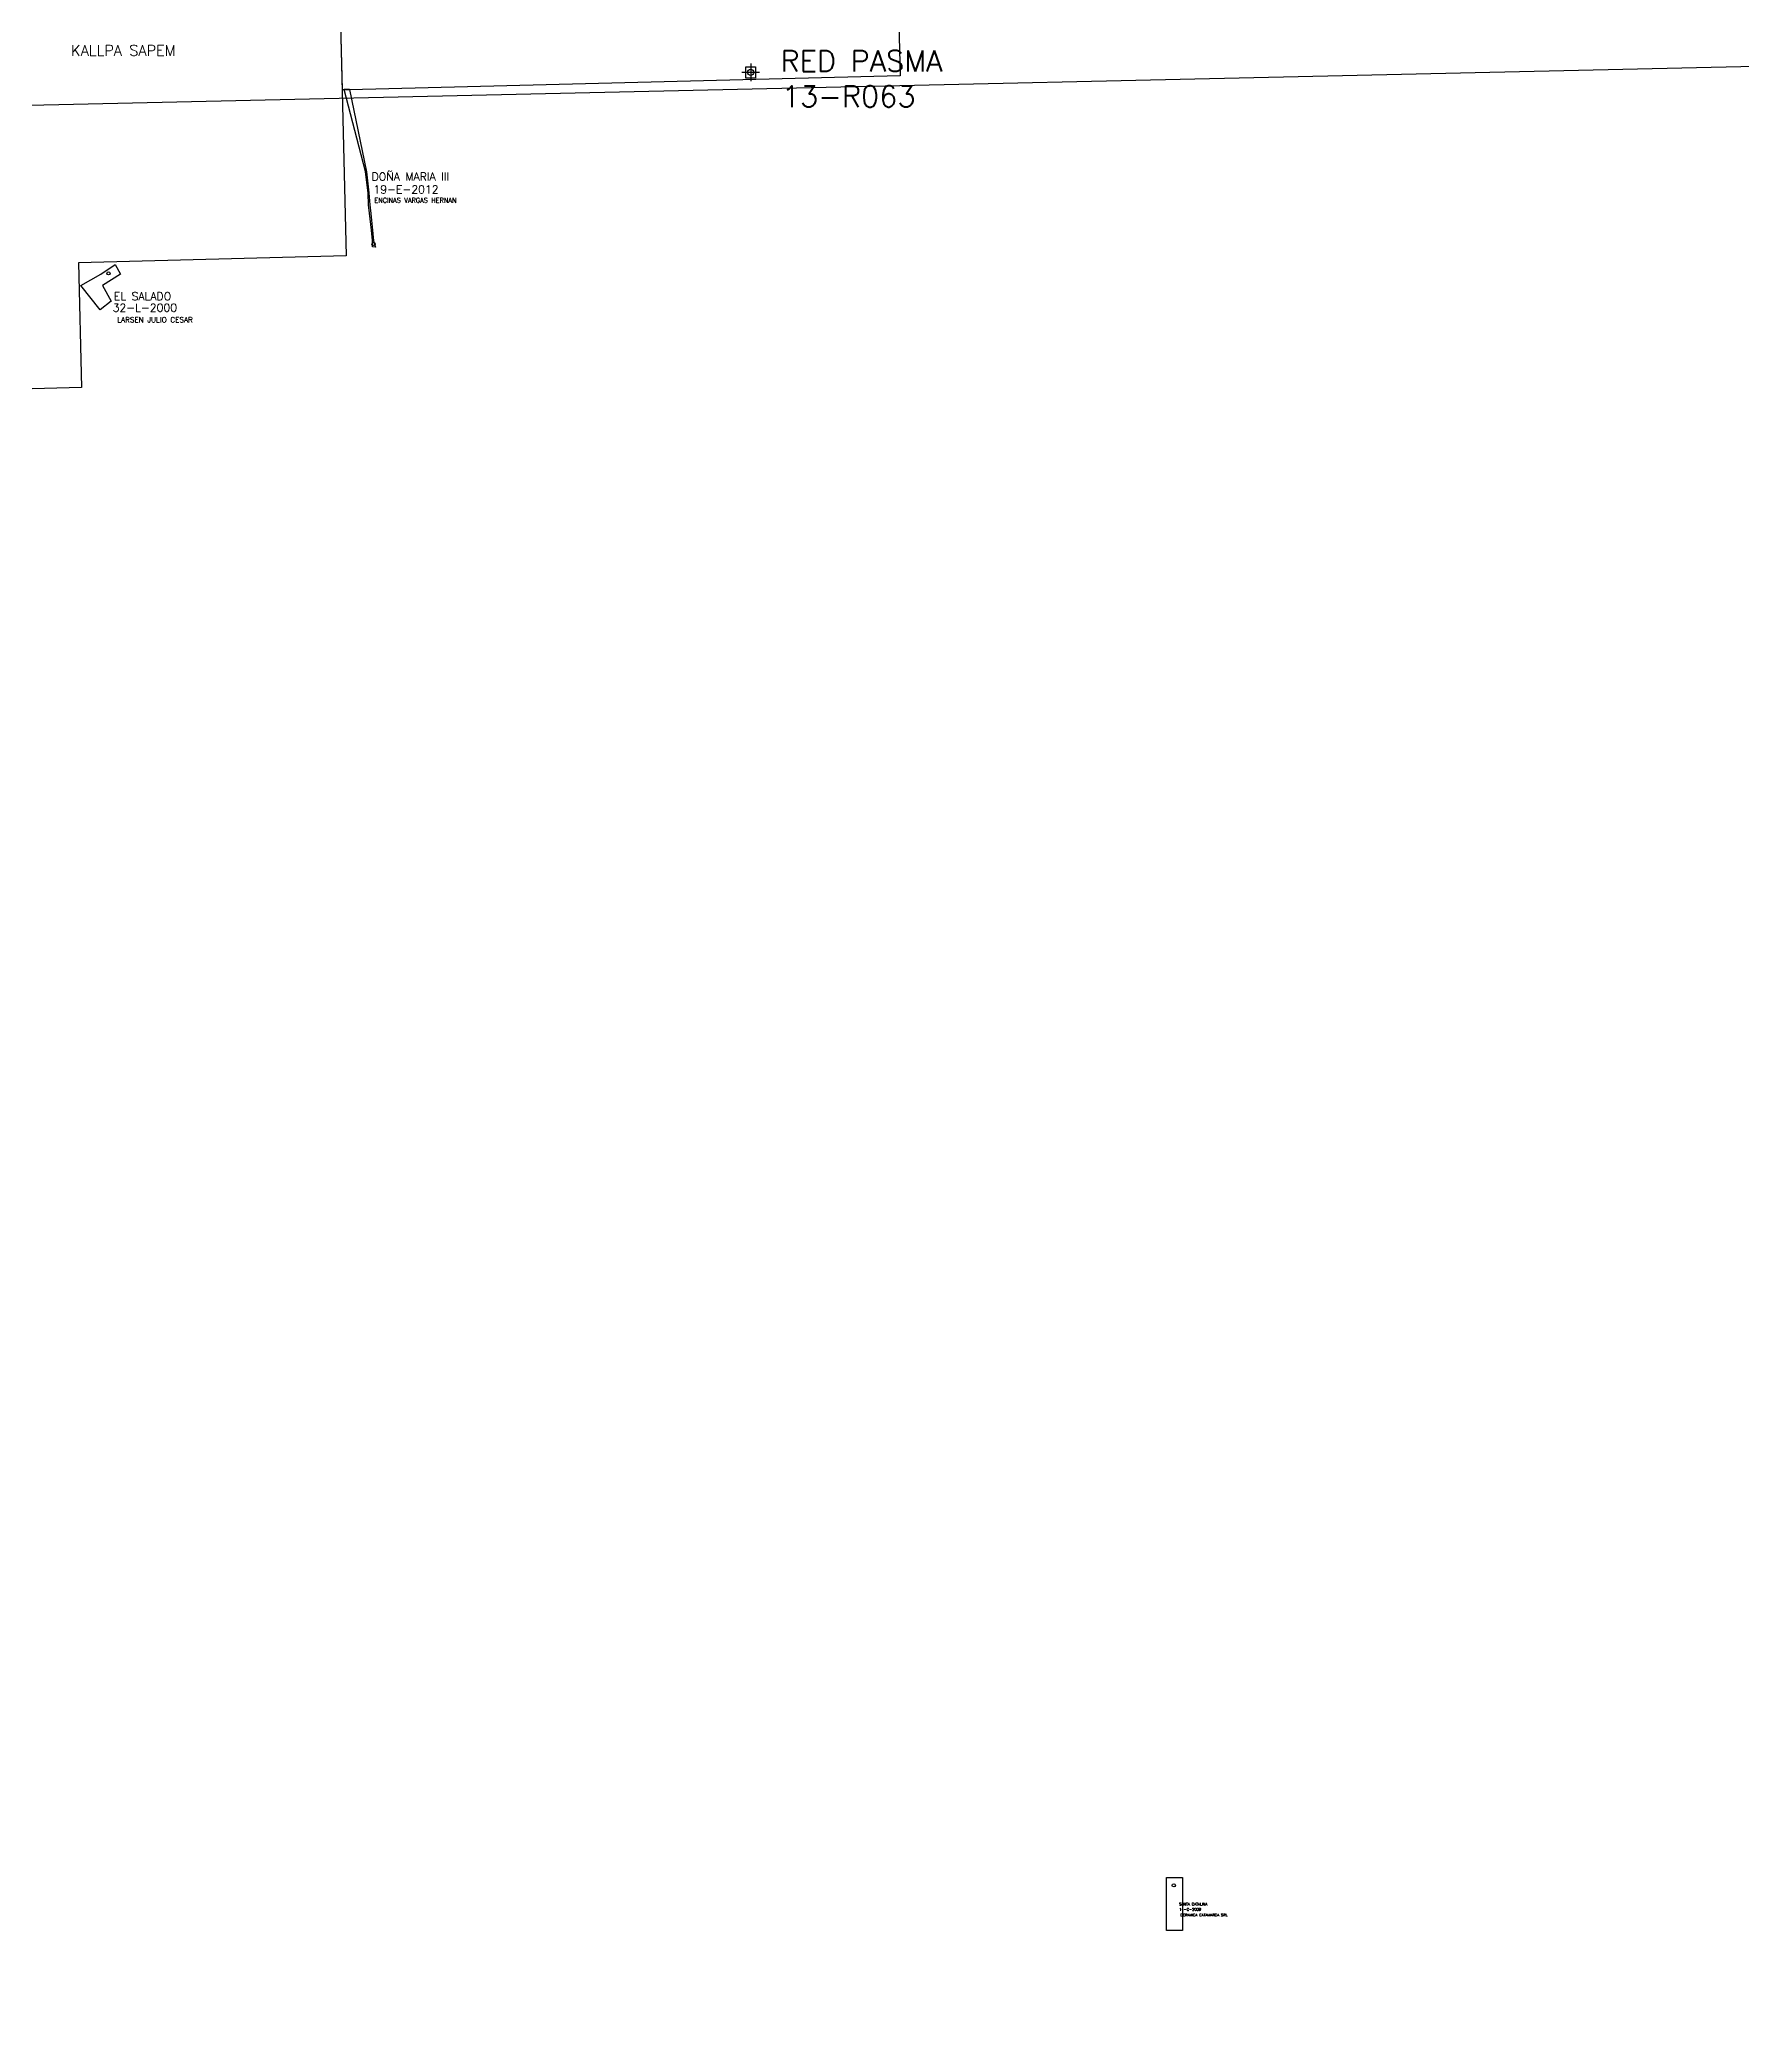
# Model space of a CAD drawing. Header units: metres. Extents: x -4406421 to 6012633, y 6449185 to 13337258.
# Drawn here: x 3438497 to 3470564, y 6749711 to 6787260 of the extents above; entities that cross this region are included whole.
import ezdxf

# ---------------------------------------------------------------- set-up
doc = ezdxf.new("R2010")
doc.units = ezdxf.units.M
doc.header["$LTSCALE"] = 20
doc.header["$MEASUREMENT"] = 0
for name, color, linetype in [('CANTERAS', 6, 'CONTINUOUS'), ('CATEOS', 7, 'CONTINUOUS'), ('P.A.S.M.A puntos', 241, 'CONTINUOUS'), ('ZONAS', 5, 'CONTINUOUS')]:
    doc.layers.add(name, color=color, linetype=linetype)
doc.layers.add('TITULARES', color=7, linetype='CONTINUOUS', true_color=0x04fbc6)
doc.styles.add('ROMANS', font='romans.shx', dxfattribs={"oblique": 1.17516e-08, "height": 3})

msp = doc.modelspace()

# ---------------------------------------------------------------- linework, layer by layer
at = {"layer": 'CANTERAS', "ltscale": 100}
for points in [[(3444826, 6783352), (3444766, 6783358), (3444766, 6783478), (3444748, 6783675), (3444712, 6783995), (3444692, 6784152), (3444683, 6784370), (3444635, 6784777), (3444233, 6786327), (3444333, 6786327), (3444657, 6784774), (3444696, 6784374), (3444716, 6784149), (3444736, 6783986), (3444770, 6783672), (3444787, 6783472)], [(3439675, 6782632), (3439840, 6782335), (3439637, 6782171), (3439272, 6782628), (3439649, 6782843), (3439916, 6783027), (3440019, 6782841)], [(3460035, 6752625), (3460035, 6751625), (3459735, 6751625), (3459735, 6752625)]]:
    msp.add_lwpolyline(points, close=True, dxfattribs=at)
for centre in [(3444787, 6783412), (3439791, 6782858), (3459870, 6752477)]:
    msp.add_circle(centre, 30, dxfattribs=at)
at = {"layer": 'CATEOS', "ltscale": 100}
for points in [[(3443965, 6795668), (3454477, 6795934), (3454715, 6786583), (3444335, 6786318), (3444333, 6786327), (3444233, 6786327), (3444236, 6786316), (3444203, 6786315)], [(3434251, 6788234), (3434748, 6788248), (3434734, 6789375), (3439223, 6789204), (3439126, 6794396), (3443994, 6794527), (3444273, 6783191), (3439223, 6783060), (3439284, 6780705), (3435560, 6780607), (3435556, 6780727), (3434871, 6780710), (3434861, 6781091), (3434432, 6781080)]]:
    msp.add_lwpolyline(points, close=True, dxfattribs=at)
at = {"layer": 'P.A.S.M.A puntos', "ltscale": 100}
for p, q in [((3452064, 6786647), (3451727, 6786647)), ((3452064, 6786647), (3451727, 6786647)), ((3451896, 6786815), (3451896, 6786478)), ((3451896, 6786815), (3451896, 6786478))]:
    msp.add_line(p, q, dxfattribs=at)
msp.add_lwpolyline([(3451803, 6786753), (3451989, 6786753), (3451989, 6786540), (3451803, 6786540)], close=True, dxfattribs=at)
msp.add_lwpolyline([(3451803, 6786753), (3451989, 6786753), (3451989, 6786540), (3451803, 6786540)], close=True, dxfattribs=at)
msp.add_circle((3451896, 6786647), 60, dxfattribs=at)
msp.add_circle((3451896, 6786647), 60, dxfattribs=at)
at = {"layer": 'ZONAS', "ltscale": 100}
msp.add_lwpolyline([(3481193, 6671007), (3401307, 6668733), (3400799, 6688144), (3410122, 6740487), (3436066, 6785981), (3478901, 6786947), (3505263, 6772854), (3479600, 6731171)], close=True, dxfattribs=at)

# ---------------------------------------------------------------- texts
at = {"layer": 'CANTERAS', "linetype": 'Continuous', "style": 'ROMANS'}
for s, p in [('DOÑA MARIA III', (3444750, 6784607)), ('19-E-2012', (3444785, 6784366)), ('EL SALADO', (3439892, 6782352)), ('32-L-2000', (3439869, 6782136))]:
    msp.add_text(s, height=150, dxfattribs=at).set_placement(p)
at = {"layer": 'CANTERAS', "color": 6, "style": 'ROMANS'}
for s, p in [('SANTA CATALINA', (3459972, 6752099)), ('14-C-2009', (3459972, 6752000)), ('CERAMICA CATAMARCA SRL', (3459994, 6751894))]:
    msp.add_text(s, height=50, dxfattribs=at).set_placement(p)
at = {"layer": 'P.A.S.M.A puntos', "linetype": 'Continuous', "style": 'ROMANS', "oblique": 0}
for s, p in [('RED PASMA', (3452457, 6786660)), ('RED PASMA', (3452457, 6786660)), ('13-R063', (3452483, 6785994)), ('13-R063', (3452483, 6785994))]:
    msp.add_text(s, height=400, dxfattribs=at).set_placement(p)
at = {"layer": 'TITULARES', "color": 160, "linetype": 'Continuous', "style": 'ROMANS'}
for s, height, p in [('KALLPA SAPEM', 200, (3439086, 6786960)), ('ENCINAS VARGAS HERNAN ', 90, (3444801, 6784191))]:
    msp.add_text(s, height=height, dxfattribs=at).set_placement(p)
at = {"layer": 'TITULARES', "color": 160, "linetype": 'Continuous', "style": 'ROMANS', "oblique": 0}
msp.add_text('LARSEN JULIO CESAR', height=100, dxfattribs=at).set_placement((3439954, 6781934))

doc.saveas('drawing.dxf')
